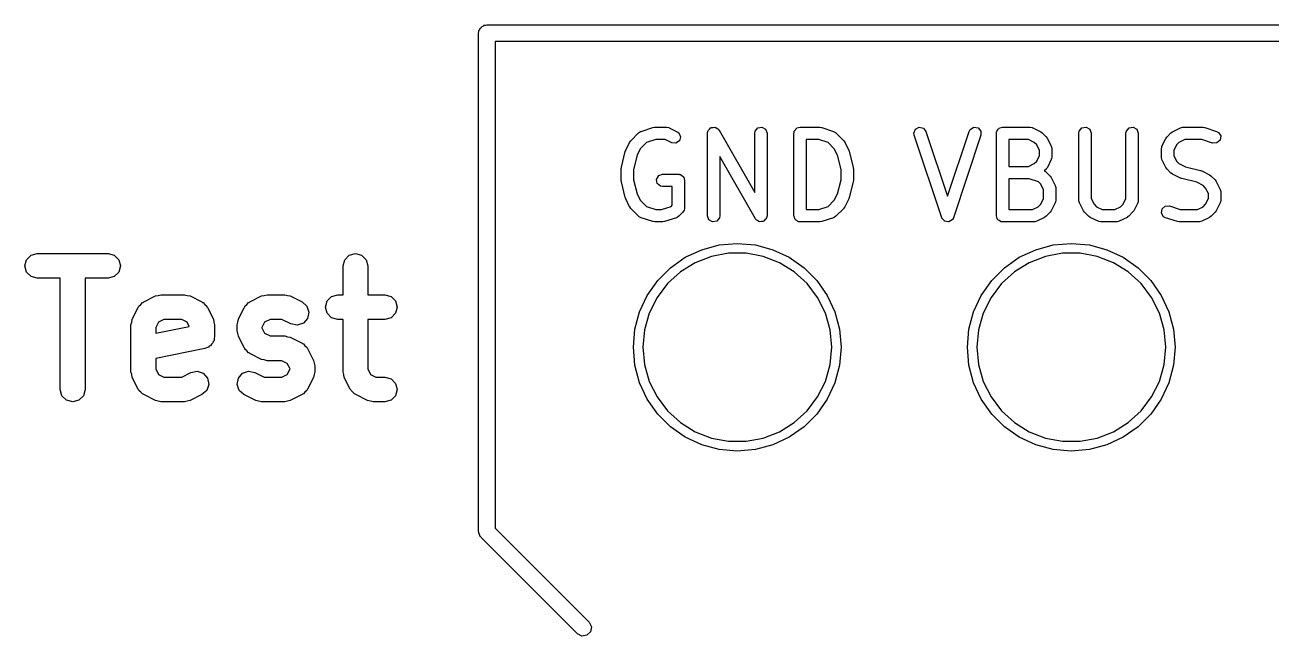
# Model space of a CAD drawing. Extents: x 9 to 342, y 7 to 196.
# Drawn here: x 227.85 to 242.96, y 185.88 to 193.29 of the extents above; entities that cross this region are included whole.
import ezdxf

# ---------------------------------------------------------------- set-up
doc = ezdxf.new("R2010")
doc.units = 0
doc.layers.add('BLACK', color=7, linetype='CONTINUOUS')

msp = doc.modelspace()

# ---------------------------------------------------------------- linework, layer by layer
at = {"layer": 'BLACK', "linetype": 'CONTINUOUS'}
for p, q in [((233.383, 193.26), (233.393, 193.273)), ((233.393, 193.273), (233.408, 193.278)), ((233.408, 193.278), (233.42, 193.288)), ((233.42, 193.288), (233.436, 193.288)), ((233.436, 193.288), (233.451, 193.292)), ((233.451, 193.292), (251.663, 193.292)), ((233.351, 193.192), (233.356, 193.207)), ((233.351, 187.147), (233.351, 193.192)), ((233.356, 193.223), (233.366, 193.236)), ((233.356, 193.207), (233.356, 193.223)), ((233.366, 193.236), (233.37, 193.251)), ((233.37, 193.251), (233.383, 193.26)), ((251.563, 193.092), (233.551, 193.092)), ((233.551, 193.092), (233.551, 187.189)), ((235.197, 191.888), (235.292, 191.983)), ((235.292, 191.983), (235.313, 191.998)), ((235.313, 191.998), (235.318, 191.998)), ((235.318, 191.998), (235.321, 192.001)), ((235.321, 192.001), (235.464, 192.049)), ((235.464, 192.049), (235.486, 192.052)), ((235.486, 192.052), (235.488, 192.053)), ((235.488, 192.053), (235.631, 192.053)), ((235.631, 192.053), (235.657, 192.048)), ((235.657, 192.048), (235.66, 192.045)), ((235.66, 192.045), (235.664, 192.045)), ((235.664, 192.045), (235.76, 191.997)), ((235.76, 191.997), (235.781, 191.982)), ((235.781, 191.982), (235.801, 191.934)), ((235.801, 191.934), (235.786, 191.885)), ((236.127, 191.978), (236.132, 192.003)), ((236.127, 190.978), (236.127, 191.978)), ((236.132, 192.003), (236.136, 192.009)), ((236.136, 192.009), (236.138, 192.015)), ((236.138, 192.015), (236.152, 192.028)), ((236.152, 192.028), (236.165, 192.043)), ((236.165, 192.043), (236.172, 192.044)), ((236.172, 192.044), (236.177, 192.048)), ((236.177, 192.048), (236.196, 192.048)), ((236.196, 192.048), (236.215, 192.051)), ((236.215, 192.051), (236.221, 192.048)), ((236.221, 192.048), (236.228, 192.048)), ((236.228, 192.048), (236.243, 192.035)), ((236.243, 192.035), (236.26, 192.026)), ((236.26, 192.026), (236.262, 192.019)), ((236.262, 192.019), (236.267, 192.015)), ((236.267, 192.015), (236.699, 191.26)), ((236.699, 191.978), (236.703, 192.003)), ((236.699, 191.26), (236.699, 191.978)), ((236.703, 192.003), (236.736, 192.043)), ((236.736, 192.043), (236.787, 192.051)), ((236.787, 192.051), (236.831, 192.026)), ((236.831, 192.026), (236.849, 191.978)), ((236.849, 191.978), (236.849, 190.978)), ((237.175, 191.978), (237.177, 191.987)), ((237.175, 190.978), (237.175, 191.978)), ((237.176, 191.991), (237.178, 191.993)), ((237.177, 191.987), (237.176, 191.991)), ((237.178, 191.993), (237.179, 192.003)), ((237.179, 192.003), (237.192, 192.018)), ((237.192, 192.018), (237.202, 192.035)), ((237.202, 192.035), (237.208, 192.037)), ((237.208, 192.037), (237.212, 192.043)), ((237.212, 192.043), (237.232, 192.046)), ((237.232, 192.046), (237.25, 192.053)), ((237.25, 192.053), (237.488, 192.053)), ((237.488, 192.053), (237.51, 192.049)), ((237.51, 192.049), (237.512, 192.049)), ((237.512, 192.049), (237.655, 192.001)), ((237.655, 192.001), (237.677, 191.989)), ((237.677, 191.989), (237.68, 191.985)), ((237.68, 191.985), (237.684, 191.983)), ((237.684, 191.983), (237.779, 191.888)), ((238.63, 191.98), (238.649, 192.027)), ((238.634, 191.954), (238.63, 191.98)), ((238.967, 190.954), (238.634, 191.954)), ((238.649, 192.027), (238.694, 192.052)), ((238.694, 192.052), (238.744, 192.041)), ((238.744, 192.041), (238.776, 192.001)), ((238.776, 192.001), (239.038, 191.215)), ((239.038, 191.215), (239.3, 192.001)), ((239.442, 191.954), (239.109, 190.954)), ((239.3, 192.001), (239.313, 192.024)), ((239.313, 192.024), (239.356, 192.051)), ((239.356, 192.051), (239.407, 192.044)), ((239.407, 192.044), (239.441, 192.005)), ((239.441, 192.005), (239.442, 191.954)), ((239.63, 191.978), (239.631, 191.987)), ((239.63, 190.978), (239.63, 191.978)), ((239.631, 191.991), (239.632, 191.993)), ((239.631, 191.987), (239.631, 191.991)), ((239.632, 191.993), (239.634, 192.003)), ((239.634, 192.003), (239.647, 192.018)), ((239.647, 192.018), (239.656, 192.035)), ((239.656, 192.035), (239.663, 192.037)), ((239.663, 192.037), (239.667, 192.043)), ((239.667, 192.043), (239.686, 192.046)), ((239.686, 192.046), (239.705, 192.053)), ((239.705, 192.053), (240.038, 192.053)), ((240.038, 192.053), (240.064, 192.048)), ((240.064, 192.048), (240.067, 192.045)), ((240.067, 192.045), (240.072, 192.045)), ((240.072, 192.045), (240.167, 191.997)), ((240.167, 191.997), (240.185, 191.984)), ((240.185, 191.984), (240.186, 191.983)), ((240.186, 191.983), (240.234, 191.935)), ((240.234, 191.935), (240.247, 191.917)), ((240.247, 191.917), (240.248, 191.916)), ((240.248, 191.916), (240.296, 191.821)), ((240.63, 191.978), (240.634, 192.003)), ((240.63, 191.168), (240.63, 191.978)), ((240.634, 192.003), (240.667, 192.043)), ((240.667, 192.043), (240.718, 192.051)), ((240.718, 192.051), (240.762, 192.026)), ((240.762, 192.026), (240.78, 191.978)), ((240.78, 191.978), (240.78, 191.186)), ((241.201, 191.978), (241.206, 192.003)), ((241.201, 191.186), (241.201, 191.978)), ((241.206, 192.003), (241.239, 192.043)), ((241.239, 192.043), (241.289, 192.051)), ((241.289, 192.051), (241.334, 192.026)), ((241.334, 192.026), (241.351, 191.978)), ((241.351, 191.978), (241.351, 191.168)), ((241.638, 191.821), (241.685, 191.916)), ((241.685, 191.916), (241.699, 191.934)), ((241.699, 191.935), (241.747, 191.983)), ((241.699, 191.934), (241.699, 191.935)), ((241.747, 191.983), (241.765, 191.996)), ((241.765, 191.996), (241.766, 191.997)), ((241.766, 191.997), (241.862, 192.045)), ((241.862, 192.045), (241.887, 192.052)), ((241.887, 192.052), (241.891, 192.051)), ((241.891, 192.051), (241.895, 192.053)), ((241.895, 192.053), (242.133, 192.053)), ((242.133, 192.053), (242.155, 192.049)), ((242.155, 192.049), (242.157, 192.049)), ((242.157, 192.049), (242.3, 192.001)), ((242.3, 192.001), (242.323, 191.989)), ((242.323, 191.989), (242.35, 191.945)), ((242.35, 191.945), (242.342, 191.894)), ((235.082, 191.567), (235.13, 191.758)), ((235.13, 191.758), (235.135, 191.769)), ((235.135, 191.773), (235.183, 191.868)), ((235.135, 191.769), (235.135, 191.773)), ((235.183, 191.868), (235.196, 191.886)), ((235.196, 191.886), (235.197, 191.888)), ((235.312, 191.79), (235.273, 191.713)), ((235.386, 191.864), (235.312, 191.79)), ((235.5, 191.903), (235.386, 191.864)), ((235.613, 191.903), (235.5, 191.903)), ((235.693, 191.863), (235.613, 191.903)), ((235.744, 191.857), (235.693, 191.863)), ((235.786, 191.885), (235.744, 191.857)), ((237.476, 191.903), (237.325, 191.903)), ((237.325, 191.903), (237.325, 191.053)), ((237.59, 191.864), (237.476, 191.903)), ((237.664, 191.79), (237.59, 191.864)), ((237.703, 191.713), (237.664, 191.79)), ((237.779, 191.888), (237.792, 191.869)), ((237.792, 191.869), (237.793, 191.868)), ((237.793, 191.868), (237.841, 191.773)), ((237.841, 191.773), (237.844, 191.761)), ((237.844, 191.761), (237.846, 191.758)), ((237.846, 191.758), (237.894, 191.567)), ((240.02, 191.903), (239.78, 191.903)), ((239.78, 191.903), (239.78, 191.576)), ((240.089, 191.868), (240.02, 191.903)), ((240.119, 191.838), (240.089, 191.868)), ((240.153, 191.769), (240.119, 191.838)), ((240.153, 191.71), (240.153, 191.769)), ((240.296, 191.821), (240.303, 191.796)), ((240.303, 191.796), (240.302, 191.791)), ((240.302, 191.791), (240.303, 191.787)), ((240.303, 191.787), (240.303, 191.692)), ((241.63, 191.787), (241.634, 191.813)), ((241.63, 191.692), (241.63, 191.787)), ((241.634, 191.813), (241.637, 191.816)), ((241.637, 191.816), (241.638, 191.821)), ((241.814, 191.838), (241.78, 191.769)), ((241.78, 191.769), (241.78, 191.71)), ((241.844, 191.868), (241.814, 191.838)), ((241.913, 191.903), (241.844, 191.868)), ((242.121, 191.903), (241.913, 191.903)), ((242.252, 191.859), (242.121, 191.903)), ((242.304, 191.86), (242.252, 191.859)), ((242.342, 191.894), (242.304, 191.86)), ((235.273, 191.713), (235.23, 191.54)), ((236.709, 190.94), (236.277, 191.695)), ((236.277, 191.695), (236.277, 190.978)), ((237.746, 191.54), (237.703, 191.713)), ((240.02, 191.576), (240.089, 191.611)), ((240.089, 191.611), (240.119, 191.641)), ((240.119, 191.641), (240.153, 191.71)), ((240.296, 191.658), (240.248, 191.563)), ((240.299, 191.666), (240.296, 191.663)), ((240.296, 191.663), (240.296, 191.658)), ((240.303, 191.692), (240.299, 191.666)), ((241.631, 191.688), (241.63, 191.692)), ((241.63, 191.683), (241.631, 191.688)), ((241.638, 191.658), (241.63, 191.683)), ((241.685, 191.563), (241.638, 191.658)), ((241.78, 191.71), (241.814, 191.641)), ((241.814, 191.641), (241.844, 191.611)), ((241.844, 191.611), (241.921, 191.572)), ((235.08, 191.549), (235.082, 191.564)), ((235.08, 191.406), (235.08, 191.549)), ((235.082, 191.564), (235.082, 191.567)), ((235.23, 191.54), (235.23, 191.415)), ((235.509, 191.419), (235.535, 191.464)), ((235.535, 191.464), (235.583, 191.481)), ((235.583, 191.481), (235.774, 191.481)), ((235.774, 191.481), (235.783, 191.479)), ((235.783, 191.479), (235.787, 191.48)), ((235.787, 191.48), (235.79, 191.478)), ((235.79, 191.478), (235.799, 191.477)), ((235.799, 191.477), (235.814, 191.464)), ((235.814, 191.464), (235.831, 191.454)), ((235.831, 191.454), (235.833, 191.448)), ((237.746, 191.415), (237.746, 191.54)), ((237.894, 191.567), (237.895, 191.552)), ((237.895, 191.552), (237.896, 191.549)), ((237.896, 191.549), (237.896, 191.406)), ((239.78, 191.576), (240.02, 191.576)), ((240.234, 191.544), (240.211, 191.521)), ((240.211, 191.521), (240.227, 191.513)), ((240.227, 191.513), (240.23, 191.509)), ((240.23, 191.509), (240.234, 191.507)), ((240.235, 191.545), (240.234, 191.544)), ((240.234, 191.507), (240.282, 191.459)), ((240.248, 191.563), (240.235, 191.545)), ((240.282, 191.459), (240.294, 191.441)), ((241.686, 191.562), (241.685, 191.563)), ((241.699, 191.544), (241.686, 191.562)), ((241.747, 191.496), (241.699, 191.544)), ((241.748, 191.495), (241.747, 191.496)), ((241.766, 191.482), (241.748, 191.495)), ((241.862, 191.434), (241.766, 191.482)), ((241.921, 191.572), (242.104, 191.527)), ((242.104, 191.527), (242.116, 191.521)), ((242.116, 191.521), (242.119, 191.521)), ((242.119, 191.521), (242.214, 191.473)), ((242.214, 191.473), (242.232, 191.46)), ((242.232, 191.46), (242.234, 191.459)), ((242.234, 191.459), (242.282, 191.412)), ((235.081, 191.403), (235.08, 191.406)), ((235.082, 191.388), (235.081, 191.403)), ((235.13, 191.197), (235.082, 191.388)), ((235.23, 191.415), (235.273, 191.242)), ((235.518, 191.369), (235.509, 191.419)), ((235.558, 191.336), (235.518, 191.369)), ((235.583, 191.331), (235.558, 191.336)), ((235.699, 191.331), (235.583, 191.331)), ((235.699, 191.104), (235.699, 191.331)), ((235.833, 191.448), (235.839, 191.444)), ((235.839, 191.444), (235.842, 191.424)), ((235.842, 191.424), (235.849, 191.406)), ((235.849, 191.406), (235.849, 191.073)), ((237.703, 191.242), (237.746, 191.415)), ((237.894, 191.388), (237.846, 191.197)), ((237.896, 191.406), (237.894, 191.391)), ((237.894, 191.391), (237.894, 191.388)), ((240.026, 191.426), (239.78, 191.426)), ((239.78, 191.426), (239.78, 191.053)), ((240.14, 191.388), (240.026, 191.426)), ((240.167, 191.362), (240.14, 191.388)), ((240.201, 191.293), (240.167, 191.362)), ((240.294, 191.441), (240.296, 191.44)), ((240.296, 191.44), (240.343, 191.344)), ((240.343, 191.344), (240.351, 191.319)), ((240.351, 191.319), (240.35, 191.315)), ((240.35, 191.315), (240.351, 191.311)), ((240.351, 191.311), (240.351, 191.168)), ((241.865, 191.434), (241.862, 191.434)), ((241.877, 191.429), (241.865, 191.434)), ((242.059, 191.383), (241.877, 191.429)), ((242.136, 191.345), (242.059, 191.383)), ((242.167, 191.314), (242.136, 191.345)), ((242.201, 191.246), (242.167, 191.314)), ((242.282, 191.412), (242.294, 191.393)), ((242.294, 191.393), (242.296, 191.392)), ((242.296, 191.392), (242.343, 191.297)), ((235.132, 191.195), (235.13, 191.197)), ((235.135, 191.182), (235.132, 191.195)), ((235.183, 191.087), (235.135, 191.182)), ((235.273, 191.242), (235.312, 191.165)), ((235.312, 191.165), (235.386, 191.091)), ((237.59, 191.091), (237.664, 191.165)), ((237.664, 191.165), (237.703, 191.242)), ((237.841, 191.182), (237.793, 191.087)), ((237.846, 191.197), (237.841, 191.186)), ((237.841, 191.186), (237.841, 191.182)), ((240.167, 191.117), (240.201, 191.186)), ((240.201, 191.186), (240.201, 191.293)), ((240.351, 191.168), (240.347, 191.142)), ((240.631, 191.164), (240.63, 191.168)), ((240.63, 191.159), (240.631, 191.164)), ((240.638, 191.135), (240.63, 191.159)), ((240.78, 191.186), (240.814, 191.117)), ((241.167, 191.117), (241.201, 191.186)), ((241.351, 191.168), (241.347, 191.142)), ((242.167, 191.117), (242.201, 191.186)), ((242.201, 191.186), (242.201, 191.246)), ((242.343, 191.297), (242.351, 191.272)), ((242.351, 191.168), (242.347, 191.142)), ((242.351, 191.272), (242.35, 191.268)), ((242.35, 191.268), (242.351, 191.263)), ((242.351, 191.263), (242.351, 191.168)), ((235.184, 191.086), (235.183, 191.087)), ((235.197, 191.067), (235.184, 191.086)), ((235.292, 190.972), (235.197, 191.067)), ((235.386, 191.091), (235.5, 191.053)), ((235.5, 191.053), (235.571, 191.053)), ((235.571, 191.053), (235.686, 191.091)), ((235.686, 191.091), (235.699, 191.104)), ((235.827, 191.02), (235.779, 190.972)), ((235.834, 191.035), (235.827, 191.02)), ((235.844, 191.047), (235.834, 191.035)), ((235.847, 191.063), (235.844, 191.047)), ((235.848, 191.066), (235.847, 191.063)), ((235.849, 191.073), (235.848, 191.068)), ((235.848, 191.068), (235.848, 191.066)), ((237.325, 191.053), (237.476, 191.053)), ((237.476, 191.053), (237.59, 191.091)), ((237.779, 191.067), (237.684, 190.972)), ((237.78, 191.069), (237.779, 191.067)), ((237.793, 191.087), (237.78, 191.069)), ((239.78, 191.053), (240.068, 191.053)), ((240.068, 191.053), (240.136, 191.087)), ((240.136, 191.087), (240.167, 191.117)), ((240.282, 191.02), (240.234, 190.972)), ((240.296, 191.039), (240.282, 191.021)), ((240.282, 191.021), (240.282, 191.02)), ((240.343, 191.135), (240.296, 191.039)), ((240.344, 191.139), (240.343, 191.135)), ((240.347, 191.142), (240.344, 191.139)), ((240.685, 191.039), (240.638, 191.135)), ((240.686, 191.038), (240.685, 191.039)), ((240.699, 191.02), (240.686, 191.038)), ((240.747, 190.972), (240.699, 191.02)), ((240.814, 191.117), (240.844, 191.087)), ((240.844, 191.087), (240.913, 191.053)), ((240.913, 191.053), (241.068, 191.053)), ((241.068, 191.053), (241.136, 191.087)), ((241.136, 191.087), (241.167, 191.117)), ((241.282, 191.02), (241.234, 190.972)), ((241.296, 191.039), (241.282, 191.021)), ((241.282, 191.021), (241.282, 191.02)), ((241.343, 191.135), (241.296, 191.039)), ((241.344, 191.139), (241.343, 191.135)), ((241.347, 191.142), (241.344, 191.139)), ((241.631, 191.01), (241.639, 191.061)), ((241.658, 190.966), (241.631, 191.01)), ((241.639, 191.061), (241.677, 191.095)), ((241.677, 191.095), (241.728, 191.096)), ((241.728, 191.096), (241.86, 191.053)), ((241.86, 191.053), (242.068, 191.053)), ((242.068, 191.053), (242.136, 191.087)), ((242.136, 191.087), (242.167, 191.117)), ((242.282, 191.02), (242.234, 190.972)), ((242.296, 191.039), (242.282, 191.021)), ((242.282, 191.021), (242.282, 191.02)), ((242.343, 191.135), (242.296, 191.039)), ((242.344, 191.139), (242.343, 191.135)), ((242.347, 191.142), (242.344, 191.139)), ((235.296, 190.97), (235.292, 190.972)), ((235.299, 190.966), (235.296, 190.97)), ((235.321, 190.954), (235.299, 190.966)), ((235.464, 190.906), (235.321, 190.954)), ((235.466, 190.906), (235.464, 190.906)), ((235.488, 190.903), (235.466, 190.906)), ((235.583, 190.903), (235.488, 190.903)), ((235.585, 190.903), (235.583, 190.903)), ((235.607, 190.906), (235.585, 190.903)), ((235.75, 190.954), (235.607, 190.906)), ((235.753, 190.957), (235.75, 190.954)), ((235.758, 190.957), (235.753, 190.957)), ((235.779, 190.972), (235.758, 190.957)), ((236.145, 190.929), (236.127, 190.978)), ((236.189, 190.904), (236.145, 190.929)), ((236.24, 190.913), (236.189, 190.904)), ((236.273, 190.952), (236.24, 190.913)), ((236.277, 190.978), (236.273, 190.952)), ((236.714, 190.936), (236.709, 190.94)), ((236.716, 190.929), (236.714, 190.936)), ((236.733, 190.92), (236.716, 190.929)), ((236.748, 190.907), (236.733, 190.92)), ((236.755, 190.907), (236.748, 190.907)), ((236.761, 190.904), (236.755, 190.907)), ((236.78, 190.907), (236.761, 190.904)), ((236.799, 190.907), (236.78, 190.907)), ((236.804, 190.911), (236.799, 190.907)), ((236.811, 190.913), (236.804, 190.911)), ((236.824, 190.927), (236.811, 190.913)), ((236.838, 190.94), (236.824, 190.927)), ((236.84, 190.947), (236.838, 190.94)), ((236.844, 190.952), (236.84, 190.947)), ((236.849, 190.978), (236.844, 190.952)), ((237.182, 190.959), (237.175, 190.978)), ((237.185, 190.94), (237.182, 190.959)), ((237.19, 190.936), (237.185, 190.94)), ((237.192, 190.929), (237.19, 190.936)), ((237.209, 190.92), (237.192, 190.929)), ((237.224, 190.907), (237.209, 190.92)), ((237.234, 190.905), (237.224, 190.907)), ((237.237, 190.904), (237.234, 190.905)), ((237.24, 190.904), (237.237, 190.904)), ((237.25, 190.903), (237.24, 190.904)), ((237.488, 190.903), (237.25, 190.903)), ((237.49, 190.903), (237.488, 190.903)), ((237.512, 190.906), (237.49, 190.903)), ((237.655, 190.954), (237.512, 190.906)), ((237.658, 190.957), (237.655, 190.954)), ((237.663, 190.957), (237.658, 190.957)), ((237.684, 190.972), (237.663, 190.957)), ((238.968, 190.952), (238.967, 190.954)), ((238.968, 190.95), (238.968, 190.952)), ((238.984, 190.932), (238.968, 190.95)), ((238.999, 190.914), (238.984, 190.932)), ((239.001, 190.913), (238.999, 190.914)), ((239.002, 190.912), (239.001, 190.913)), ((239.026, 190.908), (239.002, 190.912)), ((239.049, 190.903), (239.026, 190.908)), ((239.051, 190.904), (239.049, 190.903)), ((239.053, 190.904), (239.051, 190.904)), ((239.073, 190.917), (239.053, 190.904)), ((239.094, 190.928), (239.073, 190.917)), ((239.095, 190.93), (239.094, 190.928)), ((239.097, 190.931), (239.095, 190.93)), ((239.109, 190.954), (239.097, 190.931)), ((239.636, 190.959), (239.63, 190.978)), ((239.64, 190.94), (239.636, 190.959)), ((239.645, 190.936), (239.64, 190.94)), ((239.647, 190.929), (239.645, 190.936)), ((239.664, 190.92), (239.647, 190.929)), ((239.679, 190.907), (239.664, 190.92)), ((239.689, 190.905), (239.679, 190.907)), ((239.692, 190.904), (239.689, 190.905)), ((239.695, 190.904), (239.692, 190.904)), ((239.705, 190.903), (239.695, 190.904)), ((240.086, 190.903), (239.705, 190.903)), ((240.09, 190.904), (240.086, 190.903)), ((240.094, 190.903), (240.09, 190.904)), ((240.119, 190.91), (240.094, 190.903)), ((240.214, 190.958), (240.119, 190.91)), ((240.216, 190.959), (240.214, 190.958)), ((240.234, 190.972), (240.216, 190.959)), ((240.748, 190.971), (240.747, 190.972)), ((240.766, 190.958), (240.748, 190.971)), ((240.862, 190.91), (240.766, 190.958)), ((240.866, 190.91), (240.862, 190.91)), ((240.869, 190.907), (240.866, 190.91)), ((240.895, 190.903), (240.869, 190.907)), ((241.086, 190.903), (240.895, 190.903)), ((241.09, 190.904), (241.086, 190.903)), ((241.094, 190.903), (241.09, 190.904)), ((241.119, 190.91), (241.094, 190.903)), ((241.214, 190.958), (241.119, 190.91)), ((241.216, 190.959), (241.214, 190.958)), ((241.234, 190.972), (241.216, 190.959)), ((241.681, 190.954), (241.658, 190.966)), ((241.824, 190.906), (241.681, 190.954)), ((241.825, 190.906), (241.824, 190.906)), ((241.848, 190.903), (241.825, 190.906)), ((242.086, 190.903), (241.848, 190.903)), ((242.09, 190.904), (242.086, 190.903)), ((242.094, 190.903), (242.09, 190.904)), ((242.119, 190.91), (242.094, 190.903)), ((242.214, 190.958), (242.119, 190.91)), ((242.216, 190.959), (242.214, 190.958)), ((242.234, 190.972), (242.216, 190.959)), ((235.858, 190.474), (236.057, 190.566)), ((236.057, 190.566), (236.269, 190.623)), ((236.269, 190.623), (236.488, 190.642)), ((236.488, 190.642), (236.707, 190.623)), ((236.707, 190.623), (236.919, 190.566)), ((236.919, 190.566), (237.118, 190.474)), ((239.908, 190.474), (240.107, 190.566)), ((240.107, 190.566), (240.319, 190.623)), ((240.319, 190.623), (240.538, 190.642)), ((240.538, 190.642), (240.757, 190.623)), ((240.757, 190.623), (240.969, 190.566)), ((240.969, 190.566), (241.168, 190.474)), ((227.85, 190.37), (227.871, 190.445)), ((227.871, 190.445), (227.925, 190.5)), ((227.925, 190.5), (228, 190.52)), ((228, 190.52), (228.858, 190.52)), ((228.858, 190.52), (228.933, 190.5)), ((228.933, 190.5), (228.987, 190.445)), ((228.987, 190.445), (229.008, 190.37)), ((231.708, 190.37), (231.728, 190.445)), ((231.728, 190.445), (231.783, 190.5)), ((231.783, 190.5), (231.858, 190.52)), ((231.858, 190.52), (231.933, 190.5)), ((231.933, 190.5), (231.987, 190.445)), ((231.987, 190.445), (232.008, 190.37)), ((235.678, 190.348), (235.858, 190.474)), ((235.978, 190.407), (235.798, 190.296)), ((236.175, 190.484), (235.978, 190.407)), ((236.382, 190.522), (236.175, 190.484)), ((236.594, 190.522), (236.382, 190.522)), ((236.801, 190.484), (236.594, 190.522)), ((236.998, 190.407), (236.801, 190.484)), ((237.178, 190.296), (236.998, 190.407)), ((237.118, 190.474), (237.298, 190.348)), ((239.728, 190.348), (239.908, 190.474)), ((240.028, 190.407), (239.848, 190.296)), ((240.225, 190.484), (240.028, 190.407)), ((240.432, 190.522), (240.225, 190.484)), ((240.644, 190.522), (240.432, 190.522)), ((240.851, 190.484), (240.644, 190.522)), ((241.048, 190.407), (240.851, 190.484)), ((241.228, 190.296), (241.048, 190.407)), ((241.168, 190.474), (241.348, 190.348)), ((227.871, 190.295), (227.85, 190.37)), ((227.925, 190.24), (227.871, 190.295)), ((228.987, 190.295), (228.933, 190.24)), ((229.008, 190.37), (228.987, 190.295)), ((231.708, 190.02), (231.708, 190.37)), ((232.008, 190.37), (232.008, 190.02)), ((235.523, 190.192), (235.678, 190.348)), ((235.798, 190.296), (235.642, 190.154)), ((237.334, 190.154), (237.178, 190.296)), ((237.298, 190.348), (237.453, 190.192)), ((239.573, 190.192), (239.728, 190.348)), ((239.848, 190.296), (239.692, 190.154)), ((241.384, 190.154), (241.228, 190.296)), ((241.348, 190.348), (241.503, 190.192)), ((228, 190.22), (227.925, 190.24)), ((228.279, 190.22), (228, 190.22)), ((228.279, 188.87), (228.279, 190.22)), ((228.858, 190.22), (228.579, 190.22)), ((228.579, 190.22), (228.579, 188.87)), ((228.933, 190.24), (228.858, 190.22)), ((235.397, 190.012), (235.523, 190.192)), ((235.642, 190.154), (235.515, 189.985)), ((237.461, 189.985), (237.334, 190.154)), ((237.453, 190.192), (237.579, 190.012)), ((239.447, 190.012), (239.573, 190.192)), ((239.692, 190.154), (239.565, 189.985)), ((241.511, 189.985), (241.384, 190.154)), ((241.503, 190.192), (241.629, 190.012)), ((229.29, 189.933), (229.433, 190.005)), ((229.433, 190.005), (229.467, 190.011)), ((229.467, 190.011), (229.5, 190.02)), ((229.5, 190.02), (229.786, 190.02)), ((229.786, 190.02), (229.819, 190.011)), ((229.819, 190.011), (229.853, 190.005)), ((229.853, 190.005), (229.996, 189.933)), ((230.576, 189.933), (230.719, 190.005)), ((230.719, 190.005), (230.753, 190.011)), ((230.753, 190.011), (230.786, 190.02)), ((230.786, 190.02), (231, 190.02)), ((231, 190.02), (231.034, 190.011)), ((231.034, 190.011), (231.068, 190.005)), ((231.068, 190.005), (231.21, 189.933)), ((231.493, 189.87), (231.513, 189.945)), ((231.513, 189.945), (231.568, 190)), ((231.568, 190), (231.643, 190.02)), ((231.643, 190.02), (231.708, 190.02)), ((232.008, 190.02), (232.215, 190.02)), ((232.215, 190.02), (232.29, 190)), ((232.29, 190), (232.345, 189.945)), ((232.345, 189.945), (232.365, 189.87)), ((235.304, 189.813), (235.397, 190.012)), ((235.515, 189.985), (235.42, 189.796)), ((237.556, 189.796), (237.461, 189.985)), ((237.579, 190.012), (237.672, 189.813)), ((239.354, 189.813), (239.447, 190.012)), ((239.565, 189.985), (239.47, 189.796)), ((241.606, 189.796), (241.511, 189.985)), ((241.629, 190.012), (241.722, 189.813)), ((229.152, 189.723), (229.223, 189.866)), ((229.223, 189.866), (229.229, 189.873)), ((229.229, 189.873), (229.232, 189.882)), ((229.232, 189.882), (229.255, 189.902)), ((229.255, 189.902), (229.275, 189.924)), ((229.275, 189.924), (229.284, 189.927)), ((229.284, 189.927), (229.29, 189.933)), ((229.996, 189.933), (230.003, 189.927)), ((230.003, 189.927), (230.012, 189.924)), ((230.012, 189.924), (230.032, 189.902)), ((230.032, 189.902), (230.054, 189.882)), ((230.054, 189.882), (230.057, 189.873)), ((230.057, 189.873), (230.063, 189.866)), ((230.063, 189.866), (230.135, 189.723)), ((230.438, 189.723), (230.509, 189.866)), ((230.509, 189.866), (230.515, 189.873)), ((230.515, 189.873), (230.518, 189.882)), ((230.518, 189.882), (230.541, 189.902)), ((230.541, 189.902), (230.561, 189.924)), ((230.561, 189.924), (230.569, 189.927)), ((230.569, 189.927), (230.576, 189.933)), ((231.21, 189.933), (231.268, 189.882)), ((231.268, 189.882), (231.293, 189.808)), ((231.293, 189.808), (231.277, 189.732)), ((231.513, 189.795), (231.493, 189.87)), ((231.568, 189.74), (231.513, 189.795)), ((232.345, 189.795), (232.29, 189.74)), ((232.365, 189.87), (232.345, 189.795)), ((235.247, 189.601), (235.304, 189.813)), ((235.42, 189.796), (235.363, 189.593)), ((237.613, 189.593), (237.556, 189.796)), ((237.672, 189.813), (237.729, 189.601)), ((239.297, 189.601), (239.354, 189.813)), ((239.47, 189.796), (239.413, 189.593)), ((241.663, 189.593), (241.606, 189.796)), ((241.722, 189.813), (241.779, 189.601)), ((229.136, 189.656), (229.145, 189.689)), ((229.136, 189.085), (229.136, 189.656)), ((229.145, 189.689), (229.152, 189.723)), ((229.469, 189.687), (229.436, 189.621)), ((229.536, 189.72), (229.469, 189.687)), ((229.751, 189.72), (229.536, 189.72)), ((229.817, 189.687), (229.751, 189.72)), ((229.843, 189.635), (229.817, 189.687)), ((230.135, 189.723), (230.142, 189.689)), ((230.142, 189.689), (230.15, 189.656)), ((230.15, 189.656), (230.15, 189.513)), ((230.422, 189.656), (230.431, 189.689)), ((230.422, 189.585), (230.422, 189.656)), ((230.431, 189.689), (230.438, 189.723)), ((230.755, 189.687), (230.722, 189.621)), ((230.822, 189.72), (230.755, 189.687)), ((230.965, 189.72), (230.822, 189.72)), ((231.076, 189.665), (230.965, 189.72)), ((231.152, 189.649), (231.076, 189.665)), ((231.226, 189.674), (231.152, 189.649)), ((231.277, 189.732), (231.226, 189.674)), ((231.643, 189.72), (231.568, 189.74)), ((231.708, 189.72), (231.643, 189.72)), ((231.708, 189.085), (231.708, 189.72)), ((232.215, 189.72), (232.008, 189.72)), ((232.008, 189.72), (232.008, 189.12)), ((232.29, 189.74), (232.215, 189.72)), ((229.436, 189.553), (229.843, 189.635)), ((229.436, 189.621), (229.436, 189.553)), ((230.144, 189.49), (230.143, 189.465)), ((230.15, 189.513), (230.144, 189.49)), ((230.431, 189.551), (230.422, 189.585)), ((230.438, 189.518), (230.431, 189.551)), ((230.509, 189.375), (230.438, 189.518)), ((230.722, 189.621), (230.722, 189.62)), ((230.722, 189.62), (230.755, 189.554)), ((230.755, 189.554), (230.822, 189.52)), ((230.822, 189.52), (231, 189.52)), ((231, 189.52), (231.034, 189.511)), ((231.034, 189.511), (231.068, 189.505)), ((231.068, 189.505), (231.21, 189.433)), ((235.228, 189.382), (235.247, 189.601)), ((235.363, 189.593), (235.343, 189.382)), ((237.633, 189.382), (237.613, 189.593)), ((237.729, 189.601), (237.748, 189.382)), ((239.278, 189.382), (239.297, 189.601)), ((239.413, 189.593), (239.393, 189.382)), ((241.683, 189.382), (241.663, 189.593)), ((241.779, 189.601), (241.798, 189.382)), ((230.03, 189.366), (229.436, 189.247)), ((230.052, 189.377), (230.03, 189.366)), ((230.075, 189.383), (230.052, 189.377)), ((230.086, 189.394), (230.075, 189.383)), ((230.099, 189.401), (230.086, 189.394)), ((230.113, 189.421), (230.099, 189.401)), ((230.13, 189.438), (230.113, 189.421)), ((230.134, 189.453), (230.13, 189.438)), ((230.143, 189.465), (230.134, 189.453)), ((230.515, 189.368), (230.509, 189.375)), ((230.518, 189.359), (230.515, 189.368)), ((230.541, 189.339), (230.518, 189.359)), ((230.561, 189.317), (230.541, 189.339)), ((231.21, 189.433), (231.217, 189.427)), ((231.217, 189.427), (231.226, 189.424)), ((231.226, 189.424), (231.246, 189.402)), ((231.246, 189.402), (231.268, 189.382)), ((231.268, 189.382), (231.271, 189.373)), ((231.271, 189.373), (231.277, 189.366)), ((231.277, 189.366), (231.349, 189.223)), ((235.247, 189.164), (235.228, 189.382)), ((235.343, 189.382), (235.363, 189.172)), ((237.613, 189.172), (237.633, 189.382)), ((237.748, 189.382), (237.729, 189.164)), ((239.297, 189.164), (239.278, 189.382)), ((239.393, 189.382), (239.413, 189.172)), ((241.663, 189.172), (241.683, 189.382)), ((241.798, 189.382), (241.779, 189.164)), ((229.436, 189.247), (229.436, 189.12)), ((230.569, 189.314), (230.561, 189.317)), ((230.576, 189.308), (230.569, 189.314)), ((230.719, 189.236), (230.576, 189.308)), ((230.753, 189.229), (230.719, 189.236)), ((230.786, 189.22), (230.753, 189.229)), ((230.965, 189.22), (230.786, 189.22)), ((231.031, 189.187), (230.965, 189.22)), ((231.065, 189.121), (231.031, 189.187)), ((231.349, 189.223), (231.356, 189.189)), ((231.356, 189.189), (231.365, 189.156)), ((229.145, 189.051), (229.136, 189.085)), ((229.152, 189.018), (229.145, 189.051)), ((229.436, 189.12), (229.469, 189.054)), ((229.469, 189.054), (229.536, 189.02)), ((229.751, 189.02), (229.862, 189.076)), ((229.862, 189.076), (229.938, 189.092)), ((229.938, 189.092), (230.012, 189.067)), ((230.012, 189.067), (230.063, 189.009)), ((230.438, 189.009), (230.489, 189.067)), ((230.489, 189.067), (230.563, 189.092)), ((230.563, 189.092), (230.639, 189.076)), ((230.639, 189.076), (230.75, 189.02)), ((230.965, 189.02), (231.031, 189.054)), ((231.031, 189.054), (231.065, 189.12)), ((231.065, 189.12), (231.065, 189.121)), ((231.356, 189.051), (231.349, 189.018)), ((231.365, 189.085), (231.356, 189.051)), ((231.365, 189.156), (231.365, 189.085)), ((231.716, 189.051), (231.708, 189.085)), ((231.723, 189.018), (231.716, 189.051)), ((232.008, 189.12), (232.041, 189.054)), ((232.041, 189.054), (232.107, 189.02)), ((235.304, 188.951), (235.247, 189.164)), ((235.363, 189.172), (235.42, 188.969)), ((237.556, 188.969), (237.613, 189.172)), ((237.729, 189.164), (237.672, 188.951)), ((239.354, 188.951), (239.297, 189.164)), ((239.413, 189.172), (239.47, 188.969)), ((241.606, 188.969), (241.663, 189.172)), ((241.779, 189.164), (241.722, 188.951)), ((229.223, 188.875), (229.152, 189.018)), ((229.536, 189.02), (229.751, 189.02)), ((230.079, 188.933), (230.054, 188.859)), ((230.063, 189.009), (230.079, 188.933)), ((230.422, 188.933), (230.438, 189.009)), ((230.447, 188.859), (230.422, 188.933)), ((230.75, 189.02), (230.965, 189.02)), ((231.349, 189.018), (231.277, 188.875)), ((231.795, 188.875), (231.723, 189.018)), ((232.107, 189.02), (232.215, 189.02)), ((232.215, 189.02), (232.29, 189)), ((232.29, 189), (232.345, 188.945)), ((232.345, 188.945), (232.365, 188.87)), ((235.397, 188.752), (235.304, 188.951)), ((235.42, 188.969), (235.515, 188.78)), ((237.461, 188.78), (237.556, 188.969)), ((237.672, 188.951), (237.579, 188.752)), ((239.447, 188.752), (239.354, 188.951)), ((239.47, 188.969), (239.565, 188.78)), ((241.511, 188.78), (241.606, 188.969)), ((241.722, 188.951), (241.629, 188.752)), ((228.299, 188.795), (228.279, 188.87)), ((228.354, 188.74), (228.299, 188.795)), ((228.429, 188.72), (228.354, 188.74)), ((228.504, 188.74), (228.429, 188.72)), ((228.559, 188.795), (228.504, 188.74)), ((228.579, 188.87), (228.559, 188.795)), ((229.229, 188.868), (229.223, 188.875)), ((229.232, 188.859), (229.229, 188.868)), ((229.255, 188.839), (229.232, 188.859)), ((229.275, 188.817), (229.255, 188.839)), ((229.284, 188.814), (229.275, 188.817)), ((229.29, 188.808), (229.284, 188.814)), ((229.433, 188.736), (229.29, 188.808)), ((229.467, 188.729), (229.433, 188.736)), ((229.853, 188.736), (229.819, 188.729)), ((229.996, 188.808), (229.853, 188.736)), ((230.054, 188.859), (229.996, 188.808)), ((230.505, 188.808), (230.447, 188.859)), ((230.648, 188.736), (230.505, 188.808)), ((230.681, 188.729), (230.648, 188.736)), ((231.068, 188.736), (231.034, 188.729)), ((231.21, 188.808), (231.068, 188.736)), ((231.217, 188.814), (231.21, 188.808)), ((231.226, 188.817), (231.217, 188.814)), ((231.246, 188.839), (231.226, 188.817)), ((231.268, 188.859), (231.246, 188.839)), ((231.271, 188.868), (231.268, 188.859)), ((231.277, 188.875), (231.271, 188.868)), ((231.801, 188.868), (231.795, 188.875)), ((231.804, 188.859), (231.801, 188.868)), ((231.826, 188.839), (231.804, 188.859)), ((231.846, 188.817), (231.826, 188.839)), ((231.855, 188.814), (231.846, 188.817)), ((231.862, 188.808), (231.855, 188.814)), ((232.005, 188.736), (231.862, 188.808)), ((232.039, 188.729), (232.005, 188.736)), ((232.29, 188.74), (232.215, 188.72)), ((232.345, 188.795), (232.29, 188.74)), ((232.365, 188.87), (232.345, 188.795)), ((235.523, 188.572), (235.397, 188.752)), ((235.515, 188.78), (235.642, 188.611)), ((237.334, 188.611), (237.461, 188.78)), ((237.579, 188.752), (237.453, 188.572)), ((239.573, 188.572), (239.447, 188.752)), ((239.565, 188.78), (239.692, 188.611)), ((241.384, 188.611), (241.511, 188.78)), ((241.629, 188.752), (241.503, 188.572)), ((229.5, 188.72), (229.467, 188.729)), ((229.786, 188.72), (229.5, 188.72)), ((229.819, 188.729), (229.786, 188.72)), ((230.715, 188.72), (230.681, 188.729)), ((231, 188.72), (230.715, 188.72)), ((231.034, 188.729), (231, 188.72)), ((232.072, 188.72), (232.039, 188.729)), ((232.215, 188.72), (232.072, 188.72)), ((235.642, 188.611), (235.798, 188.469)), ((237.178, 188.469), (237.334, 188.611)), ((239.692, 188.611), (239.848, 188.469)), ((241.228, 188.469), (241.384, 188.611)), ((235.678, 188.417), (235.523, 188.572)), ((235.798, 188.469), (235.978, 188.358)), ((236.998, 188.358), (237.178, 188.469)), ((237.453, 188.572), (237.298, 188.417)), ((239.728, 188.417), (239.573, 188.572)), ((239.848, 188.469), (240.028, 188.358)), ((241.048, 188.358), (241.228, 188.469)), ((241.503, 188.572), (241.348, 188.417)), ((235.858, 188.291), (235.678, 188.417)), ((236.057, 188.198), (235.858, 188.291)), ((235.978, 188.358), (236.175, 188.281)), ((236.175, 188.281), (236.382, 188.242)), ((236.594, 188.242), (236.801, 188.281)), ((236.801, 188.281), (236.998, 188.358)), ((237.118, 188.291), (236.919, 188.198)), ((237.298, 188.417), (237.118, 188.291)), ((239.908, 188.291), (239.728, 188.417)), ((240.107, 188.198), (239.908, 188.291)), ((240.028, 188.358), (240.225, 188.281)), ((240.225, 188.281), (240.432, 188.242)), ((240.644, 188.242), (240.851, 188.281)), ((240.851, 188.281), (241.048, 188.358)), ((241.168, 188.291), (240.969, 188.198)), ((241.348, 188.417), (241.168, 188.291)), ((236.269, 188.142), (236.057, 188.198)), ((236.488, 188.122), (236.269, 188.142)), ((236.382, 188.242), (236.594, 188.242)), ((236.707, 188.142), (236.488, 188.122)), ((236.919, 188.198), (236.707, 188.142)), ((240.319, 188.142), (240.107, 188.198)), ((240.538, 188.122), (240.319, 188.142)), ((240.432, 188.242), (240.644, 188.242)), ((240.757, 188.142), (240.538, 188.122)), ((240.969, 188.198), (240.757, 188.142)), ((233.354, 187.14), (233.351, 187.147)), ((233.353, 187.132), (233.354, 187.14)), ((233.363, 187.111), (233.353, 187.132)), ((233.37, 187.088), (233.363, 187.111)), ((233.377, 187.084), (233.37, 187.088)), ((233.381, 187.076), (233.377, 187.084)), ((234.549, 185.908), (233.381, 187.076)), ((233.551, 187.189), (234.691, 186.05)), ((234.691, 186.05), (234.719, 185.994)), ((234.604, 185.88), (234.549, 185.908)), ((234.665, 185.89), (234.604, 185.88)), ((234.709, 185.933), (234.665, 185.89)), ((234.719, 185.994), (234.709, 185.933))]:
    msp.add_line(p, q, dxfattribs=at)

doc.saveas('drawing.dxf')
